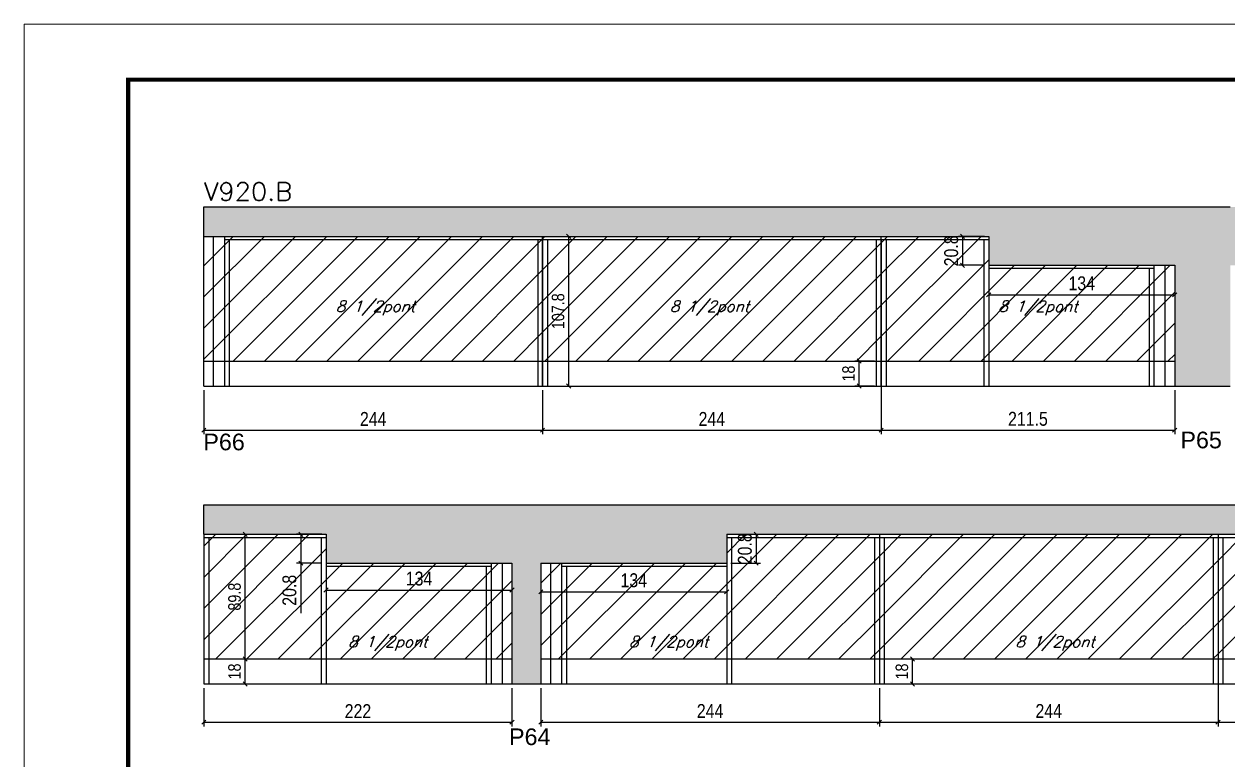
# Model space of a CAD drawing. Extents: x -20960 to -5926, y -2106 to 21915.
# Drawn here: x -7438 to -6571, y 14494 to 15024 of the extents above; entities that cross this region are included whole.
import ezdxf

# ---------------------------------------------------------------- set-up
doc = ezdxf.new("R2010")
doc.units = 0
doc.linetypes.add('DASHED', pattern=[0.75, 0.5, -0.25])
for name, color, linetype in [('5', 5, 'Continuous'), ('COTA', 241, 'Continuous'), ('Painéis', 200, 'Continuous'), ('Reaproveitamento', 251, 'Continuous'), ('SARR_2.2x7', 40, 'Continuous'), ('SARR_3.5x7', 81, 'Continuous'), ('texto', 7, 'Continuous')]:
    doc.layers.add(name, color=color, linetype=linetype)
for name, color, linetype, lineweight in [('Folhas', 255, 'Continuous', 9), ('SARRAFO DE PRESSAO', 251, 'DASHED', 9), ('Texto Seção', 7, 'Continuous', 15)]:
    doc.layers.add(name, color=color, linetype=linetype, lineweight=lineweight)
doc.styles.add('COTA TECNICA', font='techl___.ttf', dxfattribs={"height": 10})
doc.styles.add('COTA TECNICA-50', font='techl___.ttf', dxfattribs={"height": 9})
doc.styles.add('REGUA-120', font='ROMANS.shx', dxfattribs={"height": 15})
doc.styles.add('Romans', font='romans.shx')
doc.styles.get("Standard").update_dxf_attribs({"font": 'arial.ttf'})
doc.dimstyles.new('COTA PAINEL-50', dxfattribs={"dimtxt": 9, "dimasz": 3, "dimexe": 3, "dimexo": 3, "dimgap": 3, "dimtad": 1, "dimdec": 1, "dimzin": 12, "dimdsep": 46, "dimtxsty": 'COTA TECNICA-50', "dimblk1": 'OBLIQUE', "dimblk2": 'OBLIQUE', "dimsah": 1, "dimcen": 0.9, "dimclrd": 4, "dimclre": 4, "dimclrt": 240, "dimadec": 1, "dimazin": 3, "dimtfac": 1, "dimtdec": 1, "dimtmove": 0, "dimatfit": 3, "dimfxl": 1, "dimtolj": 1, "dimtzin": 12, "dimarcsym": 0})
doc.dimstyles.new('PAINEL', dxfattribs={"dimtxt": 10, "dimasz": 3, "dimexe": 3, "dimexo": 3, "dimgap": 3, "dimtad": 1, "dimdec": 1, "dimzin": 12, "dimdsep": 46, "dimtxsty": 'COTA TECNICA', "dimblk1": 'OBLIQUE', "dimblk2": 'OBLIQUE', "dimsah": 1, "dimcen": 0.9, "dimclrd": 4, "dimclre": 4, "dimclrt": 240, "dimadec": 1, "dimazin": 3, "dimtfac": 1, "dimtdec": 1, "dimtmove": 0, "dimatfit": 3, "dimfxl": 1, "dimtolj": 1, "dimtzin": 12, "dimarcsym": 0})

# ---------------------------------------------------------------- blocks, each defined once
blk = doc.blocks.new('9999999999')
at = {"layer": 'Folhas'}
blk.add_lwpolyline([(98138.98, 34190.21), (99623.98, 34190.21), (99623.98, 35240.21), (98138.98, 35240.21)], close=True, dxfattribs=at)
at = {"layer": 'Folhas', "color": 30, "const_width": 3}
blk.add_lwpolyline([(98213.98, 34230.21), (99583.98, 34230.21), (99583.98, 35200.21), (98213.98, 35200.21)], close=True, dxfattribs=at)
blk = doc.blocks.new('_Oblique')
at = {"color": 0, "linetype": 'ByBlock', "lineweight": -2}
blk.add_line((-0.5, -0.5), (0.5, 0.5), dxfattribs=at)
blk = doc.blocks.new('*D723')
at = {"layer": 'COTA', "color": 4, "lineweight": -2, "ltscale": 25, "transparency": 16777216}
for p, q in [((-7308.93, 14760.2), (-7308.93, 14728.43)), ((-7064.93, 14760.2), (-7064.93, 14728.43)), ((-7308.93, 14731.43), (-7064.93, 14731.43))]:
    blk.add_line(p, q, dxfattribs=at)
at = {"layer": 'Defpoints', "color": 0, "ltscale": 25, "transparency": 16777216}
for p in [(-7308.93, 14763.2), (-7064.93, 14763.2), (-7064.93, 14731.43)]:
    blk.add_point(p, dxfattribs=at)
at = {"layer": 'COTA', "color": 4, "lineweight": -2, "ltscale": 25, "transparency": 16777216, "xscale": 3, "yscale": 3, "zscale": 3, "rotation": 180}
blk.add_blockref('_Oblique', (-7308.93, 14731.43), dxfattribs=at)
at = {"layer": 'COTA', "color": 4, "lineweight": -2, "ltscale": 25, "transparency": 16777216, "xscale": 3, "yscale": 3, "zscale": 3}
blk.add_blockref('_Oblique', (-7064.93, 14731.43), dxfattribs=at)
at = {"layer": 'COTA', "color": 240, "ltscale": 25, "transparency": 16777216, "insert": (-7186.93, 14739.5), "char_height": 10, "attachment_point": 5, "style": 'COTA TECNICA'}
blk.add_mtext('\\A1;244', dxfattribs=at)
blk = doc.blocks.new('*D724')
at = {"layer": 'COTA', "color": 4, "lineweight": -2, "ltscale": 25, "transparency": 16777216}
for p, q in [((-6820.93, 14778.2), (-6820.93, 14728.43)), ((-7064.93, 14760.2), (-7064.93, 14728.43)), ((-7064.93, 14731.43), (-6820.93, 14731.43))]:
    blk.add_line(p, q, dxfattribs=at)
at = {"layer": 'Defpoints', "color": 0, "ltscale": 25, "transparency": 16777216}
for p in [(-6820.93, 14781.2), (-7064.93, 14763.2), (-6820.93, 14731.43)]:
    blk.add_point(p, dxfattribs=at)
at = {"layer": 'COTA', "color": 4, "lineweight": -2, "ltscale": 25, "transparency": 16777216, "xscale": 3, "yscale": 3, "zscale": 3, "rotation": 180}
blk.add_blockref('_Oblique', (-7064.93, 14731.43), dxfattribs=at)
at = {"layer": 'COTA', "color": 4, "lineweight": -2, "ltscale": 25, "transparency": 16777216, "xscale": 3, "yscale": 3, "zscale": 3}
blk.add_blockref('_Oblique', (-6820.93, 14731.43), dxfattribs=at)
at = {"layer": 'COTA', "color": 240, "ltscale": 25, "transparency": 16777216, "insert": (-6942.93, 14739.5), "char_height": 10, "attachment_point": 5, "style": 'COTA TECNICA'}
blk.add_mtext('\\A1;244', dxfattribs=at)
blk = doc.blocks.new('*D725')
at = {"layer": 'COTA', "color": 4, "lineweight": -2, "ltscale": 25, "transparency": 16777216}
for p, q in [((-6820.93, 14778.2), (-6820.93, 14728.43)), ((-6609.43, 14760.2), (-6609.43, 14728.43)), ((-6820.93, 14731.43), (-6609.43, 14731.43))]:
    blk.add_line(p, q, dxfattribs=at)
at = {"layer": 'Defpoints', "color": 0, "ltscale": 25, "transparency": 16777216}
for p in [(-6820.93, 14781.2), (-6609.43, 14763.2), (-6609.43, 14731.43)]:
    blk.add_point(p, dxfattribs=at)
at = {"layer": 'COTA', "color": 4, "lineweight": -2, "ltscale": 25, "transparency": 16777216, "xscale": 3, "yscale": 3, "zscale": 3, "rotation": 180}
blk.add_blockref('_Oblique', (-6820.93, 14731.43), dxfattribs=at)
at = {"layer": 'COTA', "color": 4, "lineweight": -2, "ltscale": 25, "transparency": 16777216, "xscale": 3, "yscale": 3, "zscale": 3}
blk.add_blockref('_Oblique', (-6609.43, 14731.43), dxfattribs=at)
at = {"layer": 'COTA', "color": 240, "ltscale": 25, "transparency": 16777216, "insert": (-6715.18, 14739.54), "char_height": 10, "attachment_point": 5, "style": 'COTA TECNICA'}
blk.add_mtext('\\A1;211.5', dxfattribs=at)
blk = doc.blocks.new('*D728')
at = {"layer": 'COTA', "color": 4, "lineweight": -2, "ltscale": 25, "transparency": 16777216}
for p, q in [((-6743.43, 14847.2), (-6743.43, 14825.9)), ((-6609.43, 14847.2), (-6609.43, 14825.9)), ((-6743.43, 14828.9), (-6609.43, 14828.9))]:
    blk.add_line(p, q, dxfattribs=at)
at = {"layer": 'Defpoints', "color": 0, "ltscale": 25, "transparency": 16777216}
for p in [(-6743.43, 14850.2), (-6609.43, 14850.2), (-6609.43, 14828.9)]:
    blk.add_point(p, dxfattribs=at)
at = {"layer": 'COTA', "color": 4, "lineweight": -2, "ltscale": 25, "transparency": 16777216, "xscale": 3, "yscale": 3, "zscale": 3, "rotation": 180}
blk.add_blockref('_Oblique', (-6743.43, 14828.9), dxfattribs=at)
at = {"layer": 'COTA', "color": 4, "lineweight": -2, "ltscale": 25, "transparency": 16777216, "xscale": 3, "yscale": 3, "zscale": 3}
blk.add_blockref('_Oblique', (-6609.43, 14828.9), dxfattribs=at)
at = {"layer": 'COTA', "color": 240, "ltscale": 25, "transparency": 16777216, "insert": (-6676.43, 14837.12), "char_height": 10, "attachment_point": 5, "style": 'COTA TECNICA'}
blk.add_mtext('\\A1;134', dxfattribs=at)
blk = doc.blocks.new('*D730')
at = {"layer": 'COTA', "color": 4, "lineweight": -2, "ltscale": 25, "transparency": 16777216}
for p, q in [((-6746.43, 14871), (-6765.29, 14871)), ((-6762.29, 14871), (-6762.29, 14850.2)), ((-6746.43, 14850.2), (-6765.29, 14850.2))]:
    blk.add_line(p, q, dxfattribs=at)
at = {"layer": 'Defpoints', "color": 0, "ltscale": 25, "transparency": 16777216}
for p in [(-6743.43, 14871), (-6762.29, 14850.2), (-6743.43, 14850.2)]:
    blk.add_point(p, dxfattribs=at)
at = {"layer": 'COTA', "color": 4, "lineweight": -2, "ltscale": 25, "transparency": 16777216, "xscale": 3, "yscale": 3, "zscale": 3}
for p, rotation in [((-6762.29, 14871), 90), ((-6762.29, 14850.2), 270)]:
    blk.add_blockref('_Oblique', p, dxfattribs=dict(at, rotation=rotation))
at = {"layer": 'COTA', "color": 240, "ltscale": 25, "transparency": 16777216, "insert": (-6770.42, 14860.6), "char_height": 10, "attachment_point": 5, "rotation": 90, "style": 'COTA TECNICA'}
blk.add_mtext('\\A1;20.8', dxfattribs=at)
blk = doc.blocks.new('*D732')
at = {"layer": 'COTA', "color": 4, "lineweight": -2, "ltscale": 25, "transparency": 16777216}
for p, q in [((-7308.93, 14545.6), (-7308.93, 14518.05)), ((-7086.93, 14545.6), (-7086.93, 14518.05)), ((-7308.93, 14521.05), (-7086.93, 14521.05))]:
    blk.add_line(p, q, dxfattribs=at)
at = {"layer": 'Defpoints', "color": 0, "ltscale": 25, "transparency": 16777216}
for p in [(-7308.93, 14548.6), (-7086.93, 14548.6), (-7086.93, 14521.05)]:
    blk.add_point(p, dxfattribs=at)
at = {"layer": 'COTA', "color": 4, "lineweight": -2, "ltscale": 25, "transparency": 16777216, "xscale": 3, "yscale": 3, "zscale": 3, "rotation": 180}
blk.add_blockref('_Oblique', (-7308.93, 14521.05), dxfattribs=at)
at = {"layer": 'COTA', "color": 4, "lineweight": -2, "ltscale": 25, "transparency": 16777216, "xscale": 3, "yscale": 3, "zscale": 3}
blk.add_blockref('_Oblique', (-7086.93, 14521.05), dxfattribs=at)
at = {"layer": 'COTA', "color": 240, "ltscale": 25, "transparency": 16777216, "insert": (-7197.93, 14529.05), "char_height": 10, "attachment_point": 5, "style": 'COTA TECNICA'}
blk.add_mtext('\\A1;222', dxfattribs=at)
blk = doc.blocks.new('*D736')
at = {"layer": 'COTA', "color": 4, "lineweight": -2, "ltscale": 25, "transparency": 16777216}
for p, q in [((-7220.93, 14632.6), (-7220.93, 14613.26)), ((-7086.93, 14632.6), (-7086.93, 14613.26)), ((-7220.93, 14616.26), (-7086.93, 14616.26))]:
    blk.add_line(p, q, dxfattribs=at)
at = {"layer": 'Defpoints', "color": 0, "ltscale": 25, "transparency": 16777216}
for p in [(-7220.93, 14635.6), (-7086.93, 14635.6), (-7086.93, 14616.26)]:
    blk.add_point(p, dxfattribs=at)
at = {"layer": 'COTA', "color": 4, "lineweight": -2, "ltscale": 25, "transparency": 16777216, "xscale": 3, "yscale": 3, "zscale": 3, "rotation": 180}
blk.add_blockref('_Oblique', (-7220.93, 14616.26), dxfattribs=at)
at = {"layer": 'COTA', "color": 4, "lineweight": -2, "ltscale": 25, "transparency": 16777216, "xscale": 3, "yscale": 3, "zscale": 3}
blk.add_blockref('_Oblique', (-7086.93, 14616.26), dxfattribs=at)
at = {"layer": 'COTA', "color": 240, "ltscale": 25, "transparency": 16777216, "insert": (-7153.93, 14624.48), "char_height": 10, "attachment_point": 5, "style": 'COTA TECNICA'}
blk.add_mtext('\\A1;134', dxfattribs=at)
blk = doc.blocks.new('*D738')
at = {"layer": 'COTA', "color": 4, "lineweight": -2, "ltscale": 25, "transparency": 16777216}
for p, q in [((-7223.93, 14656.4), (-7242.14, 14656.4)), ((-7239.14, 14656.4), (-7239.14, 14635.6)), ((-7223.93, 14635.6), (-7242.14, 14635.6)), ((-7239.14, 14635.6), (-7239.14, 14599.55))]:
    blk.add_line(p, q, dxfattribs=at)
at = {"layer": 'Defpoints', "color": 0, "ltscale": 25, "transparency": 16777216}
for p in [(-7220.93, 14656.4), (-7239.14, 14635.6), (-7220.93, 14635.6)]:
    blk.add_point(p, dxfattribs=at)
at = {"layer": 'COTA', "color": 4, "lineweight": -2, "ltscale": 25, "transparency": 16777216, "xscale": 3, "yscale": 3, "zscale": 3}
for p, rotation in [((-7239.14, 14656.4), 90), ((-7239.14, 14635.6), 270)]:
    blk.add_blockref('_Oblique', p, dxfattribs=dict(at, rotation=rotation))
at = {"layer": 'COTA', "color": 240, "ltscale": 25, "transparency": 16777216, "insert": (-7247.27, 14616.07), "char_height": 10, "attachment_point": 5, "rotation": 90, "style": 'COTA TECNICA'}
blk.add_mtext('\\A1;20.8', dxfattribs=at)
blk = doc.blocks.new('*D744')
at = {"layer": 'COTA', "color": 4, "lineweight": -2, "ltscale": 25, "transparency": 16777216}
for p, q in [((-7066.2, 14545.6), (-7066.2, 14518.06)), ((-6822.2, 14545.6), (-6822.2, 14518.06)), ((-7066.2, 14521.06), (-6822.2, 14521.06))]:
    blk.add_line(p, q, dxfattribs=at)
at = {"layer": 'Defpoints', "color": 0, "ltscale": 25, "transparency": 16777216}
for p in [(-7066.2, 14548.6), (-6822.2, 14548.6), (-6822.2, 14521.06)]:
    blk.add_point(p, dxfattribs=at)
at = {"layer": 'COTA', "color": 4, "lineweight": -2, "ltscale": 25, "transparency": 16777216, "xscale": 3, "yscale": 3, "zscale": 3, "rotation": 180}
blk.add_blockref('_Oblique', (-7066.2, 14521.06), dxfattribs=at)
at = {"layer": 'COTA', "color": 4, "lineweight": -2, "ltscale": 25, "transparency": 16777216, "xscale": 3, "yscale": 3, "zscale": 3}
blk.add_blockref('_Oblique', (-6822.2, 14521.06), dxfattribs=at)
at = {"layer": 'COTA', "color": 240, "ltscale": 25, "transparency": 16777216, "insert": (-6944.2, 14529.13), "char_height": 10, "attachment_point": 5, "style": 'COTA TECNICA'}
blk.add_mtext('\\A1;244', dxfattribs=at)
blk = doc.blocks.new('*D745')
at = {"layer": 'COTA', "color": 4, "lineweight": -2, "ltscale": 25, "transparency": 16777216}
for p, q in [((-6578.2, 14563.6), (-6578.2, 14518.06)), ((-6822.2, 14545.6), (-6822.2, 14518.06)), ((-6822.2, 14521.06), (-6578.2, 14521.06))]:
    blk.add_line(p, q, dxfattribs=at)
at = {"layer": 'Defpoints', "color": 0, "ltscale": 25, "transparency": 16777216}
for p in [(-6578.2, 14566.6), (-6822.2, 14548.6), (-6578.2, 14521.06)]:
    blk.add_point(p, dxfattribs=at)
at = {"layer": 'COTA', "color": 4, "lineweight": -2, "ltscale": 25, "transparency": 16777216, "xscale": 3, "yscale": 3, "zscale": 3, "rotation": 180}
blk.add_blockref('_Oblique', (-6822.2, 14521.06), dxfattribs=at)
at = {"layer": 'COTA', "color": 4, "lineweight": -2, "ltscale": 25, "transparency": 16777216, "xscale": 3, "yscale": 3, "zscale": 3}
blk.add_blockref('_Oblique', (-6578.2, 14521.06), dxfattribs=at)
at = {"layer": 'COTA', "color": 240, "ltscale": 25, "transparency": 16777216, "insert": (-6700.2, 14529.13), "char_height": 10, "attachment_point": 5, "style": 'COTA TECNICA'}
blk.add_mtext('\\A1;244', dxfattribs=at)
blk = doc.blocks.new('*D746')
at = {"layer": 'COTA', "color": 4, "lineweight": -2, "ltscale": 25, "transparency": 16777216}
for p, q in [((-6578.2, 14563.6), (-6578.2, 14518.06)), ((-6356.2, 14563.6), (-6356.2, 14518.06)), ((-6578.2, 14521.06), (-6356.2, 14521.06))]:
    blk.add_line(p, q, dxfattribs=at)
at = {"layer": 'Defpoints', "color": 0, "ltscale": 25, "transparency": 16777216}
for p in [(-6578.2, 14566.6), (-6356.2, 14566.6), (-6356.2, 14521.06)]:
    blk.add_point(p, dxfattribs=at)
at = {"layer": 'COTA', "color": 4, "lineweight": -2, "ltscale": 25, "transparency": 16777216, "xscale": 3, "yscale": 3, "zscale": 3, "rotation": 180}
blk.add_blockref('_Oblique', (-6578.2, 14521.06), dxfattribs=at)
at = {"layer": 'COTA', "color": 4, "lineweight": -2, "ltscale": 25, "transparency": 16777216, "xscale": 3, "yscale": 3, "zscale": 3}
blk.add_blockref('_Oblique', (-6356.2, 14521.06), dxfattribs=at)
at = {"layer": 'COTA', "color": 240, "ltscale": 25, "transparency": 16777216, "insert": (-6467.2, 14529.06), "char_height": 10, "attachment_point": 5, "style": 'COTA TECNICA'}
blk.add_mtext('\\A1;222', dxfattribs=at)
blk = doc.blocks.new('*D747')
at = {"layer": 'COTA', "color": 4, "lineweight": -2, "ltscale": 25, "transparency": 16777216}
for p, q in [((-7066.2, 14632.6), (-7066.2, 14612.03)), ((-6932.2, 14632.6), (-6932.2, 14612.03)), ((-7066.2, 14615.03), (-6932.2, 14615.03))]:
    blk.add_line(p, q, dxfattribs=at)
at = {"layer": 'Defpoints', "color": 0, "ltscale": 25, "transparency": 16777216}
for p in [(-7066.2, 14635.6), (-6932.2, 14635.6), (-6932.2, 14615.03)]:
    blk.add_point(p, dxfattribs=at)
at = {"layer": 'COTA', "color": 4, "lineweight": -2, "ltscale": 25, "transparency": 16777216, "xscale": 3, "yscale": 3, "zscale": 3, "rotation": 180}
blk.add_blockref('_Oblique', (-7066.2, 14615.03), dxfattribs=at)
at = {"layer": 'COTA', "color": 4, "lineweight": -2, "ltscale": 25, "transparency": 16777216, "xscale": 3, "yscale": 3, "zscale": 3}
blk.add_blockref('_Oblique', (-6932.2, 14615.03), dxfattribs=at)
at = {"layer": 'COTA', "color": 240, "ltscale": 25, "transparency": 16777216, "insert": (-6999.2, 14623.25), "char_height": 10, "attachment_point": 5, "style": 'COTA TECNICA'}
blk.add_mtext('\\A1;134', dxfattribs=at)
blk = doc.blocks.new('*D748')
at = {"layer": 'COTA', "color": 4, "lineweight": -2, "ltscale": 25, "transparency": 16777216}
for p, q in [((-6929.2, 14656.4), (-6907.99, 14656.4)), ((-6910.99, 14656.4), (-6910.99, 14635.6)), ((-6929.2, 14635.6), (-6907.99, 14635.6))]:
    blk.add_line(p, q, dxfattribs=at)
at = {"layer": 'Defpoints', "color": 0, "ltscale": 25, "transparency": 16777216}
for p in [(-6932.2, 14656.4), (-6932.2, 14635.6), (-6910.99, 14635.6)]:
    blk.add_point(p, dxfattribs=at)
at = {"layer": 'COTA', "color": 4, "lineweight": -2, "ltscale": 25, "transparency": 16777216, "xscale": 3, "yscale": 3, "zscale": 3}
for p, rotation in [((-6910.99, 14656.4), 90), ((-6910.99, 14635.6), 270)]:
    blk.add_blockref('_Oblique', p, dxfattribs=dict(at, rotation=rotation))
at = {"layer": 'COTA', "color": 240, "ltscale": 25, "transparency": 16777216, "insert": (-6919.11, 14646), "char_height": 10, "attachment_point": 5, "rotation": 90, "style": 'COTA TECNICA'}
blk.add_mtext('\\A1;20.8', dxfattribs=at)
blk = doc.blocks.new('*D718')
at = {"layer": 'COTA', "color": 4, "lineweight": -2, "transparency": 16777216}
for p, q in [((-7061.93, 14871), (-7043.07, 14871)), ((-7046.07, 14763.2), (-7046.07, 14871)), ((-7061.93, 14763.2), (-7043.07, 14763.2))]:
    blk.add_line(p, q, dxfattribs=at)
at = {"layer": 'Defpoints', "color": 0, "transparency": 16777216}
for p in [(-7064.93, 14871), (-7046.07, 14871), (-7064.93, 14763.2)]:
    blk.add_point(p, dxfattribs=at)
at = {"layer": 'COTA', "color": 4, "lineweight": -2, "transparency": 16777216, "xscale": 3, "yscale": 3, "zscale": 3}
for p, rotation in [((-7046.07, 14871), 90), ((-7046.07, 14763.2), 270)]:
    blk.add_blockref('_Oblique', p, dxfattribs=dict(at, rotation=rotation))
at = {"layer": 'COTA', "color": 240, "transparency": 16777216, "insert": (-7053.69, 14817.1), "char_height": 9, "attachment_point": 5, "rotation": 90, "style": 'COTA TECNICA-50'}
blk.add_mtext('\\A1;107.8', dxfattribs=at)
blk = doc.blocks.new('*D719')
at = {"layer": 'COTA', "color": 4, "lineweight": -2, "transparency": 16777216}
for p, q in [((-6815.7, 14566.6), (-6795.38, 14566.6)), ((-6798.38, 14548.6), (-6798.38, 14566.6)), ((-6815.7, 14548.6), (-6795.38, 14548.6))]:
    blk.add_line(p, q, dxfattribs=at)
at = {"layer": 'Defpoints', "color": 0, "transparency": 16777216}
for p in [(-6818.7, 14566.6), (-6798.38, 14566.6), (-6818.7, 14548.6)]:
    blk.add_point(p, dxfattribs=at)
at = {"layer": 'COTA', "color": 4, "lineweight": -2, "transparency": 16777216, "xscale": 3, "yscale": 3, "zscale": 3}
for p, rotation in [((-6798.38, 14566.6), 90), ((-6798.38, 14548.6), 270)]:
    blk.add_blockref('_Oblique', p, dxfattribs=dict(at, rotation=rotation))
at = {"layer": 'COTA', "color": 240, "transparency": 16777216, "insert": (-6805.96, 14557.6), "char_height": 9, "attachment_point": 5, "rotation": 90, "style": 'COTA TECNICA-50'}
blk.add_mtext('\\A1;18', dxfattribs=at)
blk = doc.blocks.new('*D720')
at = {"layer": 'COTA', "color": 4, "lineweight": -2, "transparency": 16777216}
for p, q in [((-6825.68, 14781.2), (-6839.79, 14781.2)), ((-6836.79, 14763.2), (-6836.79, 14781.2)), ((-6825.68, 14763.2), (-6839.79, 14763.2))]:
    blk.add_line(p, q, dxfattribs=at)
at = {"layer": 'Defpoints', "color": 0, "transparency": 16777216}
for p in [(-6836.79, 14781.2), (-6822.68, 14781.2), (-6822.68, 14763.2)]:
    blk.add_point(p, dxfattribs=at)
at = {"layer": 'COTA', "color": 4, "lineweight": -2, "transparency": 16777216, "xscale": 3, "yscale": 3, "zscale": 3}
for p, rotation in [((-6836.79, 14781.2), 90), ((-6836.79, 14763.2), 270)]:
    blk.add_blockref('_Oblique', p, dxfattribs=dict(at, rotation=rotation))
at = {"layer": 'COTA', "color": 240, "transparency": 16777216, "insert": (-6844.37, 14772.2), "char_height": 9, "attachment_point": 5, "rotation": 90, "style": 'COTA TECNICA-50'}
blk.add_mtext('\\A1;18', dxfattribs=at)
blk = doc.blocks.new('*D761')
at = {"layer": 'COTA', "color": 4, "lineweight": -2, "transparency": 16777216}
for p, q in [((-7291.24, 14566.6), (-7276.24, 14566.6)), ((-7279.24, 14548.6), (-7279.24, 14566.6)), ((-7291.24, 14548.6), (-7276.24, 14548.6))]:
    blk.add_line(p, q, dxfattribs=at)
at = {"layer": 'Defpoints', "color": 0, "transparency": 16777216}
for p in [(-7294.24, 14566.6), (-7279.24, 14566.6), (-7294.24, 14548.6)]:
    blk.add_point(p, dxfattribs=at)
at = {"layer": 'COTA', "color": 4, "lineweight": -2, "transparency": 16777216, "xscale": 3, "yscale": 3, "zscale": 3}
for p, rotation in [((-7279.24, 14566.6), 90), ((-7279.24, 14548.6), 270)]:
    blk.add_blockref('_Oblique', p, dxfattribs=dict(at, rotation=rotation))
at = {"layer": 'COTA', "color": 240, "transparency": 16777216, "insert": (-7286.82, 14557.6), "char_height": 9, "attachment_point": 5, "rotation": 90, "style": 'COTA TECNICA-50'}
blk.add_mtext('\\A1;18', dxfattribs=at)
blk = doc.blocks.new('*D762')
at = {"layer": 'COTA', "color": 4, "lineweight": -2, "transparency": 16777216}
for p, q in [((-7282.24, 14656.4), (-7282.24, 14656.4)), ((-7279.24, 14566.6), (-7279.24, 14656.4)), ((-7291.24, 14566.6), (-7276.24, 14566.6))]:
    blk.add_line(p, q, dxfattribs=at)
at = {"layer": 'Defpoints', "color": 0, "transparency": 16777216}
for p in [(-7279.24, 14656.4), (-7279.24, 14656.4), (-7294.24, 14566.6)]:
    blk.add_point(p, dxfattribs=at)
at = {"layer": 'COTA', "color": 4, "lineweight": -2, "transparency": 16777216, "xscale": 3, "yscale": 3, "zscale": 3}
for p, rotation in [((-7279.24, 14656.4), 90), ((-7279.24, 14566.6), 270)]:
    blk.add_blockref('_Oblique', p, dxfattribs=dict(at, rotation=rotation))
at = {"layer": 'COTA', "color": 240, "transparency": 16777216, "insert": (-7286.83, 14611.5), "char_height": 9, "attachment_point": 5, "rotation": 90, "style": 'COTA TECNICA-50'}
blk.add_mtext('\\A1;89.8', dxfattribs=at)

msp = doc.modelspace()

# ---------------------------------------------------------------- hatches: boundary and pattern name
at = {"layer": 'COTA', "linetype": 'ByBlock'}
h = msp.add_hatch(dxfattribs=at)
h.set_pattern_fill('AR-CONC', color=256, scale=0.03)
h.set_pattern_definition([(50, (-146230.308, -16891.452), (5.46554007, -0.47817257), [0.5715, -6.2865]), (355, (-146230.308, -16891.452), (-1.05730264, 5.73170536), [0.4572, -5.02921753]), (100.4514447, (-146229.8526, -16891.492), (4.40823741, 5.25353256), [0.48570026, -5.34270734]), (46.1842, (-146230.308, -16889.928), (8.13237123, -1.26126984), [0.85725, -9.42975]), (96.6355576, (-146229.63, -16890.033), (7.122124, 7.42278374), [0.7285507, -8.01406824]), (351.184151, (-146230.308, -16889.928), (7.122124, 7.42278374), [0.685799, -7.54379196]), (21, (-146229.546, -16890.309), (4.54843174, -3.06795595), [0.5715, -6.2865]), (326, (-146229.546, -16890.309), (1.85406085, 5.52563898), [0.4572, -5.0292]), (71.451445, (-146229.167, -16890.565), (6.40249258, 2.45768307), [0.48570026, -5.34269813]), (37.5, (-146230.308, -16891.4522), (0.092658098, 2.536651166), [0, -4.96824, 0, -5.1054, 0, -5.04825]), (7.5, (-146230.308, -16891.4522), (2.004589875, 3.005417245), [0, -2.91084, 0, -4.85394, 0, -1.92405]), (327.5, (-146232.0073, -16891.4522), (4.067717855, -0.17186232), [0, -1.905, 0, -5.9436, 0, -7.8867]), (317.5, (-146232.7693, -16891.4522), (4.44387544, 0.76279473), [0, -2.4765, 0, -3.94716, 0, -5.6007])])
h.paths.add_polyline_path([(-6609.43, 14892.2), (-6743.43, 14892.2), (-7308.93, 14892.2), (-7308.93, 14871), (-6743.43, 14871), (-6743.43, 14850.2), (-6609.43, 14850.2), (-6609.43, 14763.2), (-6569.43, 14763.2), (-6569.43, 14850.2), (-6435.43, 14850.2), (-6435.43, 14871), (-6081.43, 14871), (-6081.43, 14871), (-6081.43, 14892.2), (-6435.43, 14892.2), (-6569.43, 14892.2)])
h = msp.add_hatch(dxfattribs=at)
h.set_pattern_fill('AR-CONC', color=256, scale=0.03)
h.paths.add_polyline_path([(-6932.2, 14635.6), (-6932.2, 14654.2), (-6932.2, 14656.4), (-6490.2, 14656.4), (-6490.2, 14635.6), (-6356.2, 14635.6), (-6356.2, 14677.6), (-7308.93, 14677.6), (-7308.93, 14656.4), (-7220.93, 14656.4), (-7220.93, 14635.6), (-7086.93, 14635.6), (-7086.93, 14548.6), (-7066.2, 14548.6), (-7066.2, 14635.6)])
at = {"layer": 'Reaproveitamento', "transparency": 33554684}
h = msp.add_hatch(dxfattribs=at)
h.set_pattern_fill('ANSI31', color=256, scale=5)
h.paths.add_polyline_path([(-7308.93, 14871), (-7308.93, 14781.2), (-7064.93, 14781.2), (-7064.93, 14871)])
h = msp.add_hatch(dxfattribs=at)
h.set_pattern_fill('ANSI31', color=256, scale=5)
h.paths.add_polyline_path([(-7064.93, 14781.2), (-6820.93, 14781.2), (-6820.93, 14871), (-7064.93, 14871)])
h = msp.add_hatch(dxfattribs=at)
h.set_pattern_fill('ANSI31', color=256, scale=5)
h.paths.add_polyline_path([(-6609.43, 14850.2), (-6743.43, 14850.2), (-6743.43, 14871), (-6820.93, 14871), (-6820.93, 14781.2), (-6609.43, 14781.2)])
h = msp.add_hatch(dxfattribs=at)
h.set_pattern_fill('ANSI31', color=256, scale=5)
h.paths.add_polyline_path([(-7086.93, 14566.6), (-7086.93, 14635.6), (-7220.93, 14635.6), (-7220.93, 14656.4), (-7308.93, 14656.4), (-7308.93, 14566.6)])
h = msp.add_hatch(dxfattribs=at)
h.set_pattern_fill('ANSI31', color=256, scale=5)
h.paths.add_polyline_path([(-6822.2, 14566.6), (-6822.2, 14656.4), (-6932.2, 14656.4), (-6932.2, 14635.6), (-7066.2, 14635.6), (-7066.2, 14566.6)])
h = msp.add_hatch(dxfattribs=at)
h.set_pattern_fill('ANSI31', color=256, scale=5)
h.paths.add_polyline_path([(-6578.2, 14566.6), (-6578.2, 14656.4), (-6822.2, 14656.4), (-6822.2, 14566.6)])
h = msp.add_hatch(dxfattribs=at)
h.set_pattern_fill('ANSI31', color=256, scale=5)
h.paths.add_polyline_path([(-6356.2, 14566.6), (-6356.2, 14635.6), (-6490.2, 14635.6), (-6490.2, 14656.4), (-6578.2, 14656.4), (-6578.2, 14566.6)])

# ---------------------------------------------------------------- linework, layer by layer
at = {"layer": 'COTA', "linetype": 'ByBlock'}
for p, q in [((-7308.93, 14892.2), (-6743.43, 14892.2)), ((-7308.93, 14871), (-7308.93, 14892.2)), ((-6743.43, 14892.2), (-6609.43, 14892.2)), ((-6609.43, 14892.2), (-6569.43, 14892.2)), ((-6609.43, 14763.2), (-6569.43, 14763.2)), ((-7308.93, 14677.6), (-6356.2, 14677.6)), ((-7308.93, 14656.4), (-7308.93, 14677.6)), ((-7086.93, 14548.6), (-7066.2, 14548.6))]:
    msp.add_line(p, q, dxfattribs=at)
at = {"layer": 'Painéis'}
for p, q in [((-7308.93, 14871), (-6743.43, 14871)), ((-6743.43, 14850.2), (-6609.43, 14850.2)), ((-7308.93, 14781.2), (-6609.43, 14781.2)), ((-7308.93, 14763.2), (-6609.43, 14763.2)), ((-7308.93, 14656.4), (-7220.93, 14656.4)), ((-6932.2, 14656.4), (-6490.2, 14656.4)), ((-7220.93, 14635.6), (-7086.93, 14635.6)), ((-7066.2, 14635.6), (-6932.2, 14635.6)), ((-7308.93, 14566.6), (-7086.93, 14566.6)), ((-7066.2, 14566.6), (-6356.2, 14566.6)), ((-7308.93, 14548.6), (-7086.93, 14548.6)), ((-7066.2, 14548.6), (-6356.2, 14548.6))]:
    msp.add_line(p, q, dxfattribs=at)
at = {"layer": 'Painéis', "ltscale": 25}
for p, q in [((-7308.93, 14763.2), (-7308.93, 14871)), ((-7064.93, 14763.2), (-7064.93, 14871)), ((-6820.93, 14763.2), (-6820.93, 14871)), ((-6743.43, 14871), (-6743.43, 14850.2)), ((-6609.43, 14850.2), (-6609.43, 14763.2)), ((-7308.93, 14656.4), (-7308.93, 14548.6)), ((-7220.93, 14656.4), (-7220.93, 14635.6)), ((-6932.2, 14656.4), (-6932.2, 14635.6)), ((-6822.2, 14656.4), (-6822.2, 14548.6)), ((-6578.2, 14656.4), (-6578.2, 14548.6)), ((-7086.93, 14635.6), (-7086.93, 14548.6)), ((-7066.2, 14635.6), (-7066.2, 14548.6))]:
    msp.add_line(p, q, dxfattribs=at)
at = {"layer": 'SARR_2.2x7', "linetype": 'Continuous'}
for p, q in [((-7301.93, 14781.2), (-7301.93, 14871)), ((-7293.93, 14868.8), (-7064.93, 14868.8)), ((-7064.93, 14868.8), (-6820.93, 14868.8)), ((-6820.93, 14868.8), (-6743.43, 14868.8)), ((-6743.43, 14848), (-6624.43, 14848)), ((-6616.43, 14850.2), (-6616.43, 14781.2)), ((-7301.93, 14763.2), (-7301.93, 14781.2)), ((-6616.43, 14781.2), (-6616.43, 14763.2)), ((-7308.93, 14654.2), (-7220.93, 14654.2)), ((-6932.2, 14654.2), (-6822.2, 14654.2)), ((-6822.2, 14654.2), (-6578.2, 14654.2)), ((-6578.2, 14654.2), (-6490.2, 14654.2)), ((-7093.93, 14635.6), (-7093.93, 14566.6)), ((-7059.2, 14635.6), (-7059.2, 14566.6)), ((-7220.93, 14633.4), (-7101.93, 14633.4)), ((-7051.2, 14633.4), (-6932.2, 14633.4)), ((-7093.93, 14566.6), (-7093.93, 14548.6)), ((-7059.2, 14566.6), (-7059.2, 14548.6))]:
    msp.add_line(p, q, dxfattribs=at)
at = {"layer": 'SARR_3.5x7'}
for p, q in [((-7293.93, 14763.2), (-7293.93, 14871)), ((-7290.43, 14763.2), (-7290.43, 14868.8)), ((-7068.43, 14868.8), (-7068.43, 14763.2)), ((-7064.93, 14868.8), (-7064.93, 14763.2)), ((-7061.43, 14868.8), (-7061.43, 14763.2)), ((-6824.43, 14868.8), (-6824.43, 14763.2)), ((-6820.93, 14868.8), (-6820.93, 14763.2)), ((-6817.43, 14868.8), (-6817.43, 14763.2)), ((-6746.93, 14868.81), (-6746.93, 14763.21)), ((-6743.43, 14868.81), (-6743.43, 14763.21)), ((-6627.93, 14848), (-6627.93, 14763.2)), ((-6624.43, 14850.2), (-6624.43, 14763.2)), ((-7308.93, 14654.2), (-7308.93, 14548.6)), ((-7305.43, 14654.2), (-7305.43, 14548.6)), ((-7224.43, 14654.2), (-7224.43, 14548.6)), ((-7220.93, 14654.2), (-7220.93, 14548.6)), ((-6932.2, 14654.2), (-6932.2, 14548.6)), ((-6928.7, 14654.2), (-6928.7, 14548.6)), ((-6825.7, 14654.2), (-6825.7, 14548.6)), ((-6822.2, 14654.2), (-6822.2, 14548.6)), ((-6818.7, 14654.2), (-6818.7, 14548.6)), ((-6581.7, 14654.2), (-6581.7, 14548.6)), ((-6578.2, 14654.2), (-6578.2, 14548.6)), ((-6574.7, 14654.2), (-6574.7, 14548.6)), ((-7101.93, 14635.6), (-7101.93, 14548.6)), ((-7051.2, 14635.6), (-7051.2, 14548.6)), ((-7105.43, 14633.4), (-7105.43, 14548.6)), ((-7047.7, 14633.4), (-7047.7, 14548.6))]:
    msp.add_line(p, q, dxfattribs=at)
at = {"layer": 'SARR_3.5x7', "ltscale": 25}
for p, q in [((-7293.93, 14763.2), (-7290.43, 14763.2)), ((-7068.43, 14763.2), (-7064.93, 14763.2)), ((-7064.93, 14763.2), (-7061.43, 14763.2)), ((-6824.43, 14763.2), (-6820.93, 14763.2)), ((-6820.93, 14763.2), (-6817.43, 14763.2)), ((-6746.93, 14763.2), (-6743.43, 14763.2)), ((-6627.93, 14763.2), (-6624.43, 14763.2)), ((-7308.93, 14548.6), (-7305.43, 14548.6)), ((-7224.43, 14548.6), (-7220.93, 14548.6)), ((-7105.43, 14548.6), (-7101.93, 14548.6)), ((-7051.2, 14548.6), (-7047.7, 14548.6)), ((-6932.2, 14548.6), (-6928.7, 14548.6)), ((-6825.7, 14548.6), (-6822.2, 14548.6)), ((-6822.2, 14548.6), (-6818.7, 14548.6)), ((-6581.7, 14548.6), (-6578.2, 14548.6)), ((-6578.2, 14548.6), (-6574.7, 14548.6))]:
    msp.add_line(p, q, dxfattribs=at)

# ---------------------------------------------------------------- block references
at = {"layer": 'SARRAFO DE PRESSAO', "color": 6, "linetype": 'ByBlock'}
msp.add_blockref('9999999999', (-105577.48, -20216.26), dxfattribs=at)

# ---------------------------------------------------------------- texts
at = {"layer": '5', "linetype": 'Continuous'}
for s, p in [('P66', (-7309.28, 14716.93)), ('P65', (-6605.28, 14718.35)), ('P64', (-7089.04, 14504.56))]:
    msp.add_text(s, height=12, rotation=0.00004, dxfattribs=at).set_placement(p)
at = {"layer": 'texto', "color": 2, "char_height": 8, "attachment_point": 5, "style": 'Romans'}
for insert in [(-7185.35, 14819.33), (-6944.62, 14819.33), (-6708, 14819.33), (-7176.42, 14577.73), (-6974.1, 14577.73), (-6695.62, 14577.73)]:
    msp.add_mtext('{\\Q19;\\C256;8 1/2pont}', dxfattribs=dict(at, insert=insert))
at = {"layer": 'Texto Seção', "style": 'REGUA-120', "width": 1.05}
msp.add_text('V920.B', height=13, dxfattribs=at).set_placement((-7308.95, 14896.81))

# ---------------------------------------------------------------- dimensions: what is measured, and where the dimension line sits
at = {"layer": 'COTA'}
for base, p1, p2, picture, middle in [((-7046.07, 14871), (-7064.93, 14763.2), (-7064.93, 14871), '*D718', (-7053.69, 14817.1)), ((-6836.79, 14781.2), (-6822.68, 14763.2), (-6822.68, 14781.2), '*D720', (-6844.37, 14772.2)), ((-7279.24, 14566.6), (-7294.24, 14548.6), (-7294.24, 14566.6), '*D761', (-7286.82, 14557.6)), ((-6798.38, 14566.6), (-6818.7, 14548.6), (-6818.7, 14566.6), '*D719', (-6805.96, 14557.6))]:
    dim = msp.add_linear_dim(base=base, p1=p1, p2=p2, angle=90, dimstyle='COTA PAINEL-50', dxfattribs=at)
    dim.commit()
    dim.dimension.update_dxf_attribs({"geometry": picture, "text_midpoint": middle})
at = {"layer": 'COTA', "ltscale": 25}
for base, p1, p2, picture, middle in [((-6762.29, 14850.2), (-6743.43, 14871), (-6743.43, 14850.2), '*D730', (-6762.29, 14860.6)), ((-6910.99, 14635.6), (-6932.2, 14656.4), (-6932.2, 14635.6), '*D748', (-6910.99, 14646))]:
    dim = msp.add_linear_dim(base=base, p1=p1, p2=p2, angle=90, dimstyle='PAINEL', dxfattribs=at)
    dim.commit()
    dim.dimension.update_dxf_attribs({"geometry": picture, "text_midpoint": middle, "dimtype": 160})
for base, p1, p2, picture, middle in [((-6609.43, 14828.9), (-6743.43, 14850.2), (-6609.43, 14850.2), '*D728', (-6676.43, 14837.12)), ((-7064.93, 14731.43), (-7308.93, 14763.2), (-7064.93, 14763.2), '*D723', (-7186.93, 14739.5)), ((-7086.93, 14616.26), (-7220.93, 14635.6), (-7086.93, 14635.6), '*D736', (-7153.93, 14624.48)), ((-6932.2, 14615.03), (-7066.2, 14635.6), (-6932.2, 14635.6), '*D747', (-6999.2, 14623.25))]:
    dim = msp.add_linear_dim(base=base, p1=p1, p2=p2, dimstyle='PAINEL', dxfattribs=at)
    dim.commit()
    dim.dimension.update_dxf_attribs({"geometry": picture, "text_midpoint": middle})
for base, p1, p2, picture, middle in [((-6820.93, 14731.43), (-7064.93, 14763.2), (-6820.93, 14781.2), '*D724', (-6942.93, 14739.5)), ((-6609.43, 14731.43), (-6820.93, 14781.2), (-6609.43, 14763.2), '*D725', (-6715.18, 14739.54)), ((-6578.2, 14521.06), (-6822.2, 14548.6), (-6578.2, 14566.6), '*D745', (-6700.2, 14529.13)), ((-6356.2, 14521.06), (-6578.2, 14566.6), (-6356.2, 14566.6), '*D746', (-6467.2, 14529.06)), ((-7086.93, 14521.05), (-7308.93, 14548.6), (-7086.93, 14548.6), '*D732', (-7197.93, 14529.05)), ((-6822.2, 14521.06), (-7066.2, 14548.6), (-6822.2, 14548.6), '*D744', (-6944.2, 14529.13))]:
    dim = msp.add_linear_dim(base=base, p1=p1, p2=p2, dimstyle='PAINEL', override={"dimtmove": 1}, dxfattribs=at)
    dim.commit()
    dim.dimension.update_dxf_attribs({"geometry": picture, "text_midpoint": middle})
at = {"layer": 'COTA'}
dim = msp.add_linear_dim(base=(-7279.24, 14656.4), p1=(-7294.24, 14566.6), p2=(-7279.24, 14656.4), angle=90, dimstyle='COTA PAINEL-50', override={"dimtmove": 1}, dxfattribs=at)
dim.commit()
dim.dimension.update_dxf_attribs({"geometry": '*D762', "text_midpoint": (-7286.83, 14611.5)})
at = {"layer": 'COTA', "ltscale": 25}
dim = msp.add_linear_dim(base=(-7239.14, 14635.6), p1=(-7220.93, 14656.4), p2=(-7220.93, 14635.6), angle=90, dimstyle='PAINEL', dxfattribs=at)
dim.commit()
dim.dimension.update_dxf_attribs({"geometry": '*D738', "text_midpoint": (-7247.27, 14616.07)})

doc.saveas('drawing.dxf')
